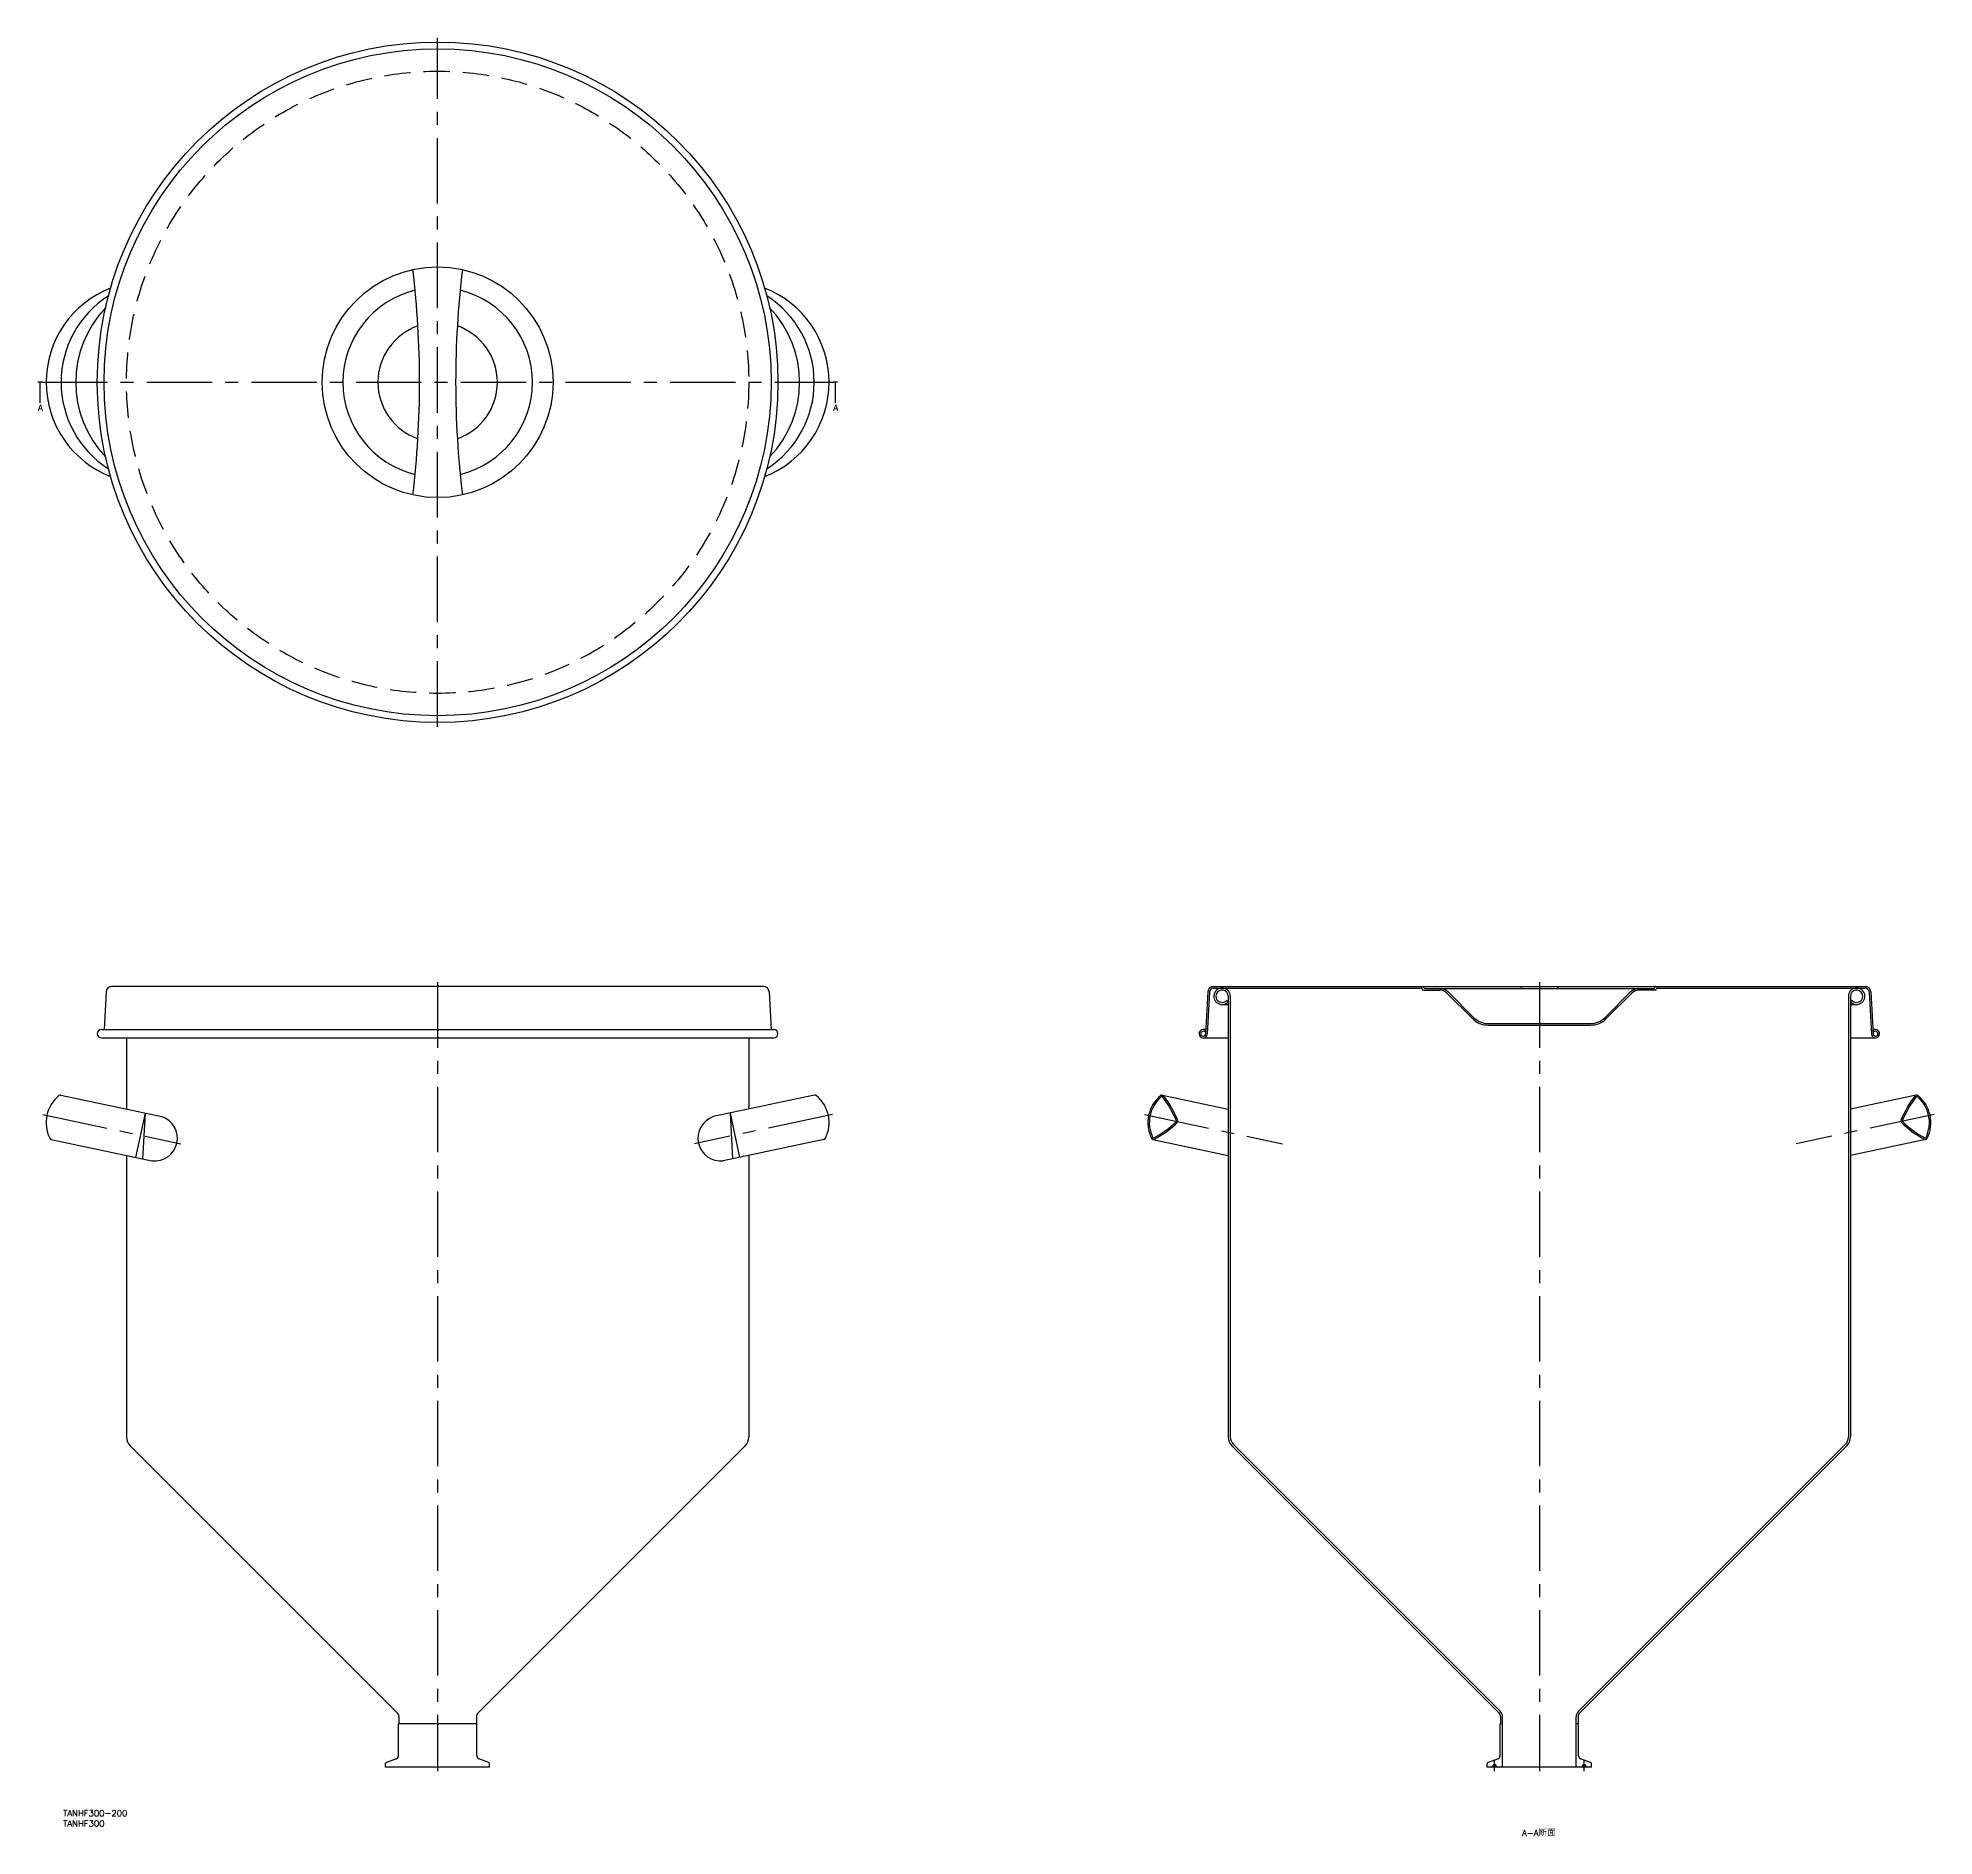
# Model space of a CAD drawing. Extents: x -194 to 726, y -706 to 167.
import ezdxf

# ---------------------------------------------------------------- set-up
doc = ezdxf.new("R2010")
doc.units = 0
doc.linetypes.add('CENTER', pattern=[50.8, 31.75, -6.35, 6.35, -6.35])
doc.linetypes.add('DASHED', pattern=[19.05, 12.7, -6.35])
doc.layers.get('0').update_dxf_attribs({"linetype": 'CONTINUOUS'})
doc.layers.add('CENTER', color=1, linetype='CONTINUOUS')
doc.styles.get("Standard").update_dxf_attribs({"font": 'txt.shx', "height": 3, "bigfont": 'bigfont.shx'})

msp = doc.modelspace()

# ---------------------------------------------------------------- linework, layer by layer
at = {"color": 7, "linetype": 'CONTINUOUS'}
for p, q in [((158.1, -293.23), (-158.1, -293.23)), ((376.62, -293.23), (692.82, -293.23)), ((376.62, -294.03), (477.42, -294.03)), ((479.22, -294.23), (590.22, -294.23)), ((525.97, -293.23), (525.97, -294.23)), ((543.47, -293.23), (543.47, -294.23)), ((592.02, -294.03), (692.82, -294.03)), ((-160.9, -295.89), (-161.86, -314.23)), ((160.9, -295.89), (161.86, -314.23)), ((373.82, -295.89), (372.75, -316.34)), ((374.62, -295.93), (373.55, -316.4)), ((380.72, -302.03), (383.72, -302.03)), ((382.91, -300.08), (383.72, -300.68)), ((383.72, -298.03), (383.72, -511.96)), ((384.72, -298.03), (384.72, -511.96)), ((478.42, -295.03), (486.31, -295.03)), ((489.85, -296.5), (502.22, -308.87)), ((490.42, -295.93), (502.79, -308.3)), ((579.02, -295.93), (566.65, -308.3)), ((579.58, -296.5), (567.21, -308.87)), ((591.02, -295.03), (583.12, -295.03)), ((684.72, -298.03), (684.72, -511.96)), ((685.72, -298.03), (685.72, -511.96)), ((686.52, -300.08), (685.72, -300.68)), ((685.72, -302.03), (688.72, -302.03)), ((694.82, -295.93), (695.89, -316.4)), ((695.62, -295.89), (696.69, -316.34)), ((509.86, -311.23), (559.58, -311.23)), ((509.86, -312.03), (559.58, -312.03)), ((-163.17, -314.23), (163.17, -314.23)), ((-163.17, -318.23), (163.17, -318.23)), ((-151, -318.23), (-151, -352.79)), ((151, -318.23), (151, -352.79)), ((372.86, -314.23), (371.55, -314.23)), ((371.55, -318.23), (383.72, -318.23)), ((372.32, -315.31), (372.83, -314.7)), ((685.72, -318.23), (697.88, -318.23)), ((697.88, -314.23), (696.58, -314.23)), ((697.11, -315.31), (696.6, -314.7)), ((-182.94, -346), (-133.81, -356.44)), ((182.94, -346), (133.81, -356.44)), ((351.78, -346), (383.72, -352.79)), ((717.66, -346), (685.72, -352.79)), ((-142, -354.7), (-146.58, -376.22)), ((-142, -354.7), (-143.17, -376.94)), ((142, -354.7), (146.58, -376.22)), ((142, -354.7), (143.17, -376.94)), ((-187.51, -367.52), (-138.65, -377.9)), ((187.51, -367.52), (138.65, -377.9)), ((347.2, -367.52), (383.72, -375.28)), ((722.23, -367.52), (685.72, -375.28)), ((-151, -375.28), (-151, -511.96)), ((151, -375.28), (151, -511.96)), ((-19.67, -645.78), (-149.24, -516.2)), ((19.67, -645.78), (149.24, -516.2)), ((385.47, -516.2), (515.05, -645.78)), ((515.75, -645.07), (386.18, -515.5)), ((553.68, -645.07), (683.25, -515.5)), ((554.39, -645.78), (683.96, -516.2)), ((19.05, -651.18), (-19.05, -651.18)), ((-19.05, -666.8), (-19.05, -651.18)), ((-18.85, -647.76), (-18.85, -651.18)), ((18.85, -647.76), (18.85, -651.18)), ((19.05, -666.8), (19.05, -651.18)), ((515.67, -666.8), (515.67, -651.18)), ((516.87, -651.18), (515.67, -651.18)), ((515.87, -647.76), (515.87, -651.18)), ((516.87, -672.18), (516.87, -647.76)), ((552.57, -672.18), (552.57, -647.76)), ((553.77, -651.18), (552.57, -651.18)), ((553.57, -647.76), (553.57, -651.18)), ((553.77, -666.8), (553.77, -651.18)), ((-25.25, -672.18), (-25.25, -670.5)), ((-20.02, -668.18), (-24.86, -669.95)), ((24.86, -669.95), (20.02, -668.18)), ((25.25, -672.18), (25.25, -670.5)), ((509.47, -672.18), (509.47, -670.5)), ((514.7, -668.18), (509.85, -669.95)), ((512.16, -671.54), (512.04, -671.82)), ((513.78, -671.54), (513.9, -671.82)), ((559.58, -669.95), (554.73, -668.18)), ((555.66, -671.52), (555.54, -671.82)), ((557.27, -671.52), (557.4, -671.82)), ((559.97, -672.18), (559.97, -670.5)), ((25.25, -672.18), (-25.25, -672.18)), ((559.97, -672.18), (509.47, -672.18))]:
    msp.add_line(p, q, dxfattribs=at)
at = {"color": 7}
for points in [[(-193, 0, 0), (-193, -9.99, 0)], [(193, 0, 0), (193, -9.99, 0)]]:
    msp.add_polyline3d(points, dxfattribs=at)
at = {"color": 7, "linetype": 'CONTINUOUS'}
for radius in [165.17, 161.86, 56]:
    msp.add_circle((0, 0), radius, dxfattribs=at)
at = {"color": 3, "linetype": 'DASHED'}
msp.add_circle((0, 0), 151, dxfattribs=at)
at = {"color": 7, "linetype": 'CONTINUOUS'}
for centre, radius, start, end in [((-470.68, 0), 461.93, 353.19944, 6.80056), ((470.68, 0), 461.93, 173.19944, 186.80056), ((-140.99, 0), 49.01, 111.20645, 248.79355), ((-132.97, 0), 49.79, 122.51768, 237.48232), ((0, 0), 46, 103.72809, 256.27191), ((0, 0), 46, 283.72809, 76.27191), ((140.99, 0), 49.01, 291.20645, 68.79355), ((132.97, 0), 49.79, 302.51768, 57.48232), ((-123.29, 0), 52.39, 136.2695, 223.7305), ((123.29, 0), 52.39, 316.2695, 43.7305), ((0, 0), 29, 109.25214, 250.74786), ((0, 0), 29, 289.25214, 70.74786), ((-158.1, -296.03), 2.8, 90, 177), ((158.1, -296.03), 2.8, 3, 90), ((376.62, -296.03), 2.8, 90, 177), ((376.62, -296.03), 2, 90, 177), ((380.72, -298.03), 4, 0, 318.59038), ((477.42, -294.53), 0.5, 0, 90), ((478.22, -293.73), 0.5, 0, 90), ((479.22, -293.73), 0.5, 180, 270), ((486.31, -300.03), 5.8, 45, 90), ((583.12, -300.03), 5.8, 90, 135), ((590.22, -293.73), 0.5, 270, 0), ((591.22, -293.73), 0.5, 90, 180), ((592.02, -294.53), 0.5, 90, 180), ((688.72, -298.03), 4, 221.40962, 180), ((692.82, -296.03), 2.8, 3, 90), ((692.82, -296.03), 2, 3, 90), ((380.72, -298.03), 3, 0, 317.07219), ((478.42, -294.53), 0.5, 180, 270), ((486.31, -300.03), 5, 45, 90), ((583.12, -300.03), 5, 90, 135), ((591.02, -294.53), 0.5, 270, 0), ((688.72, -298.03), 3, 222.92781, 180), ((509.86, -301.23), 10.8, 225, 270), ((509.86, -301.23), 10, 225, 270), ((559.58, -301.23), 10, 270, 315), ((559.58, -301.23), 10.8, 270, 315), ((-163.17, -316.23), 2, 90, 270), ((163.17, -316.23), 2, 270, 90), ((371.55, -316.23), 2, 50.16513, 355.20766), ((371.55, -316.23), 1.2, 50.18849, 355.21981), ((697.88, -316.23), 2, 184.79234, 129.83487), ((697.88, -316.23), 1.2, 184.78019, 129.81151), ((-172.96, -359.36), 17.04, 129.41991, 206.58009), ((-183.15, -346.98), 1, 78, 129.41991), ((183.15, -346.98), 1, 50.58009, 102), ((172.96, -359.36), 17.04, 333.41991, 50.58009), ((361.75, -359.36), 17.04, 129.41991, 206.58009), ((361.75, -359.36), 16.34, 129.41991, 206.58009), ((351.57, -346.98), 1, 78, 129.41991), ((351.57, -346.98), 0.3, 37.8778, 129.41991), ((312.89, -377.06), 49.3, 22.09662, 37.8778), ((312.89, -377.06), 50, 22.09662, 37.8778), ((756.54, -377.06), 50, 142.1222, 157.90338), ((756.54, -377.06), 49.3, 142.1222, 157.90338), ((717.86, -346.98), 0.3, 50.58009, 142.1222), ((717.86, -346.98), 1, 50.58009, 102), ((707.68, -359.36), 16.34, 333.41991, 50.58009), ((707.68, -359.36), 17.04, 333.41991, 50.58009), ((-137.4, -366.91), 11.07, 263.52848, 71.07294), ((137.4, -366.91), 11.07, 108.92706, 276.47152), ((324.32, -323.32), 49.3, 298.1222, 313.90338), ((358.29, -358.63), 0.3, 313.90338, 22.09662), ((358.29, -358.63), 1, 313.90338, 22.09662), ((711.14, -358.63), 1, 157.90338, 226.09662), ((711.14, -358.63), 0.3, 157.90338, 226.09662), ((745.12, -323.32), 49.3, 226.09662, 241.8778), ((-187.31, -366.54), 1, 206.58009, 258), ((187.31, -366.54), 1, 282, 333.41991), ((347.41, -366.54), 1, 206.58009, 258), ((347.41, -366.54), 0.3, 206.58009, 298.1222), ((324.32, -323.32), 50, 298.1222, 313.90338), ((745.12, -323.32), 50, 226.09662, 241.8778), ((722.02, -366.54), 0.3, 241.8778, 333.41991), ((722.02, -366.54), 1, 282, 333.41991), ((-145, -511.96), 6, 180, 225), ((145, -511.96), 6, 315, 0), ((389.72, -511.96), 6, 180, 225), ((389.72, -511.96), 5, 180, 225), ((679.72, -511.96), 5, 315, 0), ((679.72, -511.96), 6, 315, 0), ((-21.65, -647.76), 2.8, 0, 45), ((21.65, -647.76), 2.8, 135, 180), ((512.87, -647.84), 3, 0, 45), ((513.07, -647.76), 3.8, 360, 45), ((556.37, -647.76), 3.8, 135, 180), ((556.37, -647.76), 2.8, 135, 180), ((-24.66, -670.5), 0.588, 110, 180), ((-20.52, -666.8), 1.47, 290, 0), ((20.52, -666.8), 1.47, 180, 250), ((24.66, -670.5), 0.588, 0, 70), ((510.06, -670.5), 0.588, 110, 180), ((512.97, -671.89), 0.882, 23, 157), ((514.2, -666.8), 1.47, 290, 0), ((555.24, -666.8), 1.47, 180, 250), ((556.47, -671.89), 0.882, 21.63699, 158.36301), ((559.38, -670.5), 0.588, 0, 70), ((511.49, -671.59), 0.588, 270, 337), ((514.44, -671.59), 0.588, 203, 270), ((554.99, -671.59), 0.588, 270, 337), ((557.94, -671.59), 0.588, 203, 270)]:
    msp.add_arc(centre, radius, start, end, dxfattribs=at)
at = {"layer": 'CENTER', "color": 1, "linetype": 'CENTER'}
for p, q in [((0, -167.17), (0, 167.17)), ((-192, 0), (-194, 0)), ((-192, 0), (192, 0)), ((194, 0), (192, 0)), ((0, -291.23), (0, -674.18)), ((534.72, -291.23), (534.72, -674.18)), ((-191.58, -355.41), (-124.62, -369.64)), ((191.58, -355.41), (124.62, -369.64)), ((343.13, -355.41), (410.1, -369.64)), ((726.3, -355.41), (659.34, -369.64)), ((512.97, -674.18), (512.97, -669.01)), ((556.47, -674.18), (556.47, -669.01))]:
    msp.add_line(p, q, dxfattribs=at)

# ---------------------------------------------------------------- texts
at = {"color": 137, "linetype": 'CONTINUOUS'}
for s, p in [('A', (-193.97, -13.83)), ('A', (192.03, -13.83)), ('A-A断面', (526.3, -705.65))]:
    msp.add_text(s, height=3, dxfattribs=at).set_placement(p)
at = {"color": 7, "linetype": 'CONTINUOUS'}
for s, p in [('TANHF300-200', (-181.75, -696.09)), ('TANHF300', (-181.75, -701.09))]:
    msp.add_text(s, height=3, dxfattribs=at).set_placement(p)

doc.saveas('drawing.dxf')
